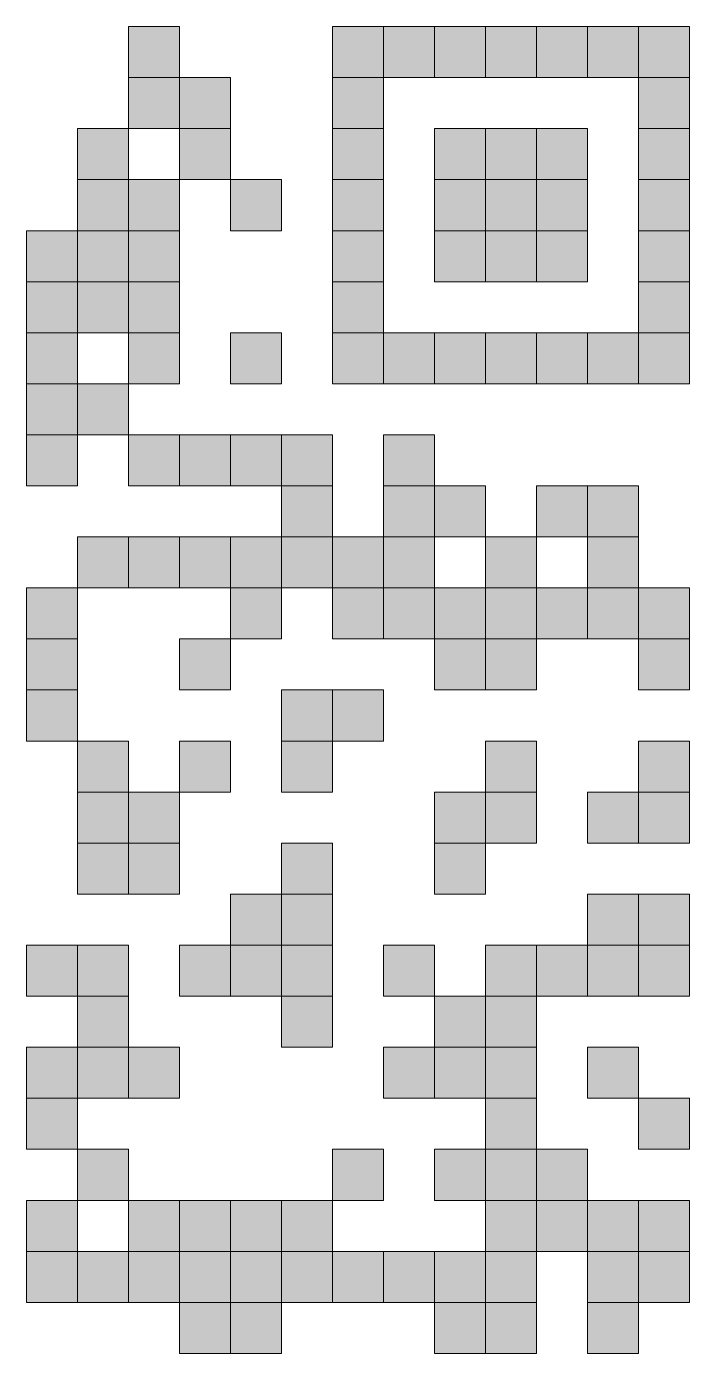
# Model space of a CAD drawing. Extents: x 23 to 244, y 50 to 133.
# Drawn here: x 76.95 to 94.33, y 86.37 to 121.13 of the extents above; entities that cross this region are included whole.
import ezdxf

# ---------------------------------------------------------------- set-up
doc = ezdxf.new("R2010")
doc.units = 0
doc.header["$MEASUREMENT"] = 0
doc.layers.add('Layer 1', color=7, linetype='Continuous')

msp = doc.modelspace()

# ---------------------------------------------------------------- hatches: boundary and pattern name
at = {"layer": 'Layer 1', "true_color": 0xffffff}
h = msp.add_hatch(color=7, dxfattribs=at)
h.dxf.hatch_style = 2
h.paths.add_polyline_path([(79.626, 119.796), (80.963, 119.796), (80.963, 121.133), (79.626, 121.133)])
h = msp.add_hatch(color=7, dxfattribs=at)
h.dxf.hatch_style = 2
h.paths.add_polyline_path([(84.974, 119.796), (86.311, 119.796), (86.311, 121.133), (84.974, 121.133)])
h = msp.add_hatch(color=7, dxfattribs=at)
h.dxf.hatch_style = 2
h.paths.add_polyline_path([(86.312, 119.796), (87.649, 119.796), (87.649, 121.133), (86.312, 121.133)])
h = msp.add_hatch(color=7, dxfattribs=at)
h.dxf.hatch_style = 2
h.paths.add_polyline_path([(87.649, 119.796), (88.986, 119.796), (88.986, 121.133), (87.649, 121.133)])
h = msp.add_hatch(color=7, dxfattribs=at)
h.dxf.hatch_style = 2
h.paths.add_polyline_path([(88.986, 119.796), (90.323, 119.796), (90.323, 121.133), (88.986, 121.133)])
h = msp.add_hatch(color=7, dxfattribs=at)
h.dxf.hatch_style = 2
h.paths.add_polyline_path([(90.323, 119.796), (91.66, 119.796), (91.66, 121.133), (90.323, 121.133)])
h = msp.add_hatch(color=7, dxfattribs=at)
h.dxf.hatch_style = 2
h.paths.add_polyline_path([(91.66, 119.796), (92.997, 119.796), (92.997, 121.133), (91.66, 121.133)])
h = msp.add_hatch(color=7, dxfattribs=at)
h.dxf.hatch_style = 2
h.paths.add_polyline_path([(92.997, 119.796), (94.334, 119.796), (94.334, 121.133), (92.997, 121.133)])
h = msp.add_hatch(color=7, dxfattribs=at)
h.dxf.hatch_style = 2
h.paths.add_polyline_path([(79.626, 118.459), (80.963, 118.459), (80.963, 119.796), (79.626, 119.796)])
h = msp.add_hatch(color=7, dxfattribs=at)
h.dxf.hatch_style = 2
h.paths.add_polyline_path([(80.963, 118.459), (82.3, 118.459), (82.3, 119.796), (80.963, 119.796)])
h = msp.add_hatch(color=7, dxfattribs=at)
h.dxf.hatch_style = 2
h.paths.add_polyline_path([(84.974, 118.459), (86.311, 118.459), (86.311, 119.796), (84.974, 119.796)])
h = msp.add_hatch(color=7, dxfattribs=at)
h.dxf.hatch_style = 2
h.paths.add_polyline_path([(92.997, 118.459), (94.334, 118.459), (94.334, 119.796), (92.997, 119.796)])
h = msp.add_hatch(color=7, dxfattribs=at)
h.dxf.hatch_style = 2
h.paths.add_polyline_path([(78.289, 117.122), (79.626, 117.122), (79.626, 118.459), (78.289, 118.459)])
h = msp.add_hatch(color=7, dxfattribs=at)
h.dxf.hatch_style = 2
h.paths.add_polyline_path([(80.963, 117.122), (82.3, 117.122), (82.3, 118.459), (80.963, 118.459)])
h = msp.add_hatch(color=7, dxfattribs=at)
h.dxf.hatch_style = 2
h.paths.add_polyline_path([(84.974, 117.122), (86.311, 117.122), (86.311, 118.459), (84.974, 118.459)])
h = msp.add_hatch(color=7, dxfattribs=at)
h.dxf.hatch_style = 2
h.paths.add_polyline_path([(87.649, 117.122), (88.986, 117.122), (88.986, 118.459), (87.649, 118.459)])
h = msp.add_hatch(color=7, dxfattribs=at)
h.dxf.hatch_style = 2
h.paths.add_polyline_path([(88.986, 117.122), (90.323, 117.122), (90.323, 118.459), (88.986, 118.459)])
h = msp.add_hatch(color=7, dxfattribs=at)
h.dxf.hatch_style = 2
h.paths.add_polyline_path([(90.323, 117.122), (91.66, 117.122), (91.66, 118.459), (90.323, 118.459)])
h = msp.add_hatch(color=7, dxfattribs=at)
h.dxf.hatch_style = 2
h.paths.add_polyline_path([(92.997, 117.122), (94.334, 117.122), (94.334, 118.459), (92.997, 118.459)])
h = msp.add_hatch(color=7, dxfattribs=at)
h.dxf.hatch_style = 2
h.paths.add_polyline_path([(78.289, 115.785), (79.626, 115.785), (79.626, 117.122), (78.289, 117.122)])
h = msp.add_hatch(color=7, dxfattribs=at)
h.dxf.hatch_style = 2
h.paths.add_polyline_path([(79.626, 115.785), (80.963, 115.785), (80.963, 117.122), (79.626, 117.122)])
h = msp.add_hatch(color=7, dxfattribs=at)
h.dxf.hatch_style = 2
h.paths.add_polyline_path([(82.3, 115.785), (83.637, 115.785), (83.637, 117.122), (82.3, 117.122)])
h = msp.add_hatch(color=7, dxfattribs=at)
h.dxf.hatch_style = 2
h.paths.add_polyline_path([(84.974, 115.785), (86.311, 115.785), (86.311, 117.122), (84.974, 117.122)])
h = msp.add_hatch(color=7, dxfattribs=at)
h.dxf.hatch_style = 2
h.paths.add_polyline_path([(87.649, 115.785), (88.986, 115.785), (88.986, 117.122), (87.649, 117.122)])
h = msp.add_hatch(color=7, dxfattribs=at)
h.dxf.hatch_style = 2
h.paths.add_polyline_path([(88.986, 115.785), (90.323, 115.785), (90.323, 117.122), (88.986, 117.122)])
h = msp.add_hatch(color=7, dxfattribs=at)
h.dxf.hatch_style = 2
h.paths.add_polyline_path([(90.323, 115.785), (91.66, 115.785), (91.66, 117.122), (90.323, 117.122)])
h = msp.add_hatch(color=7, dxfattribs=at)
h.dxf.hatch_style = 2
h.paths.add_polyline_path([(92.997, 115.785), (94.334, 115.785), (94.334, 117.122), (92.997, 117.122)])
h = msp.add_hatch(color=7, dxfattribs=at)
h.dxf.hatch_style = 2
h.paths.add_polyline_path([(76.952, 114.448), (78.289, 114.448), (78.289, 115.785), (76.952, 115.785)])
h = msp.add_hatch(color=7, dxfattribs=at)
h.dxf.hatch_style = 2
h.paths.add_polyline_path([(78.289, 114.448), (79.626, 114.448), (79.626, 115.785), (78.289, 115.785)])
h = msp.add_hatch(color=7, dxfattribs=at)
h.dxf.hatch_style = 2
h.paths.add_polyline_path([(79.626, 114.448), (80.963, 114.448), (80.963, 115.785), (79.626, 115.785)])
h = msp.add_hatch(color=7, dxfattribs=at)
h.dxf.hatch_style = 2
h.paths.add_polyline_path([(84.974, 114.448), (86.311, 114.448), (86.311, 115.785), (84.974, 115.785)])
h = msp.add_hatch(color=7, dxfattribs=at)
h.dxf.hatch_style = 2
h.paths.add_polyline_path([(87.649, 114.448), (88.986, 114.448), (88.986, 115.785), (87.649, 115.785)])
h = msp.add_hatch(color=7, dxfattribs=at)
h.dxf.hatch_style = 2
h.paths.add_polyline_path([(88.986, 114.448), (90.323, 114.448), (90.323, 115.785), (88.986, 115.785)])
h = msp.add_hatch(color=7, dxfattribs=at)
h.dxf.hatch_style = 2
h.paths.add_polyline_path([(90.323, 114.448), (91.66, 114.448), (91.66, 115.785), (90.323, 115.785)])
h = msp.add_hatch(color=7, dxfattribs=at)
h.dxf.hatch_style = 2
h.paths.add_polyline_path([(92.997, 114.448), (94.334, 114.448), (94.334, 115.785), (92.997, 115.785)])
h = msp.add_hatch(color=7, dxfattribs=at)
h.dxf.hatch_style = 2
h.paths.add_polyline_path([(76.952, 113.111), (78.289, 113.111), (78.289, 114.448), (76.952, 114.448)])
h = msp.add_hatch(color=7, dxfattribs=at)
h.dxf.hatch_style = 2
h.paths.add_polyline_path([(78.289, 113.111), (79.626, 113.111), (79.626, 114.448), (78.289, 114.448)])
h = msp.add_hatch(color=7, dxfattribs=at)
h.dxf.hatch_style = 2
h.paths.add_polyline_path([(79.626, 113.111), (80.963, 113.111), (80.963, 114.448), (79.626, 114.448)])
h = msp.add_hatch(color=7, dxfattribs=at)
h.dxf.hatch_style = 2
h.paths.add_polyline_path([(84.974, 113.111), (86.311, 113.111), (86.311, 114.448), (84.974, 114.448)])
h = msp.add_hatch(color=7, dxfattribs=at)
h.dxf.hatch_style = 2
h.paths.add_polyline_path([(92.997, 113.111), (94.334, 113.111), (94.334, 114.448), (92.997, 114.448)])
h = msp.add_hatch(color=7, dxfattribs=at)
h.dxf.hatch_style = 2
h.paths.add_polyline_path([(76.952, 111.774), (78.289, 111.774), (78.289, 113.111), (76.952, 113.111)])
h = msp.add_hatch(color=7, dxfattribs=at)
h.dxf.hatch_style = 2
h.paths.add_polyline_path([(79.626, 111.774), (80.963, 111.774), (80.963, 113.111), (79.626, 113.111)])
h = msp.add_hatch(color=7, dxfattribs=at)
h.dxf.hatch_style = 2
h.paths.add_polyline_path([(82.3, 111.774), (83.637, 111.774), (83.637, 113.111), (82.3, 113.111)])
h = msp.add_hatch(color=7, dxfattribs=at)
h.dxf.hatch_style = 2
h.paths.add_polyline_path([(84.974, 111.774), (86.311, 111.774), (86.311, 113.111), (84.974, 113.111)])
h = msp.add_hatch(color=7, dxfattribs=at)
h.dxf.hatch_style = 2
h.paths.add_polyline_path([(86.312, 111.774), (87.649, 111.774), (87.649, 113.111), (86.312, 113.111)])
h = msp.add_hatch(color=7, dxfattribs=at)
h.dxf.hatch_style = 2
h.paths.add_polyline_path([(87.649, 111.774), (88.986, 111.774), (88.986, 113.111), (87.649, 113.111)])
h = msp.add_hatch(color=7, dxfattribs=at)
h.dxf.hatch_style = 2
h.paths.add_polyline_path([(88.986, 111.774), (90.323, 111.774), (90.323, 113.111), (88.986, 113.111)])
h = msp.add_hatch(color=7, dxfattribs=at)
h.dxf.hatch_style = 2
h.paths.add_polyline_path([(90.323, 111.774), (91.66, 111.774), (91.66, 113.111), (90.323, 113.111)])
h = msp.add_hatch(color=7, dxfattribs=at)
h.dxf.hatch_style = 2
h.paths.add_polyline_path([(91.66, 111.774), (92.997, 111.774), (92.997, 113.111), (91.66, 113.111)])
h = msp.add_hatch(color=7, dxfattribs=at)
h.dxf.hatch_style = 2
h.paths.add_polyline_path([(92.997, 111.774), (94.334, 111.774), (94.334, 113.111), (92.997, 113.111)])
h = msp.add_hatch(color=7, dxfattribs=at)
h.dxf.hatch_style = 2
h.paths.add_polyline_path([(76.952, 110.437), (78.289, 110.437), (78.289, 111.774), (76.952, 111.774)])
h = msp.add_hatch(color=7, dxfattribs=at)
h.dxf.hatch_style = 2
h.paths.add_polyline_path([(78.289, 110.437), (79.626, 110.437), (79.626, 111.774), (78.289, 111.774)])
h = msp.add_hatch(color=7, dxfattribs=at)
h.dxf.hatch_style = 2
h.paths.add_polyline_path([(76.952, 109.099), (78.289, 109.099), (78.289, 110.436), (76.952, 110.436)])
h = msp.add_hatch(color=7, dxfattribs=at)
h.dxf.hatch_style = 2
h.paths.add_polyline_path([(79.626, 109.099), (80.963, 109.099), (80.963, 110.436), (79.626, 110.436)])
h = msp.add_hatch(color=7, dxfattribs=at)
h.dxf.hatch_style = 2
h.paths.add_polyline_path([(80.963, 109.099), (82.3, 109.099), (82.3, 110.436), (80.963, 110.436)])
h = msp.add_hatch(color=7, dxfattribs=at)
h.dxf.hatch_style = 2
h.paths.add_polyline_path([(82.3, 109.099), (83.637, 109.099), (83.637, 110.436), (82.3, 110.436)])
h = msp.add_hatch(color=7, dxfattribs=at)
h.dxf.hatch_style = 2
h.paths.add_polyline_path([(83.637, 109.099), (84.974, 109.099), (84.974, 110.436), (83.637, 110.436)])
h = msp.add_hatch(color=7, dxfattribs=at)
h.dxf.hatch_style = 2
h.paths.add_polyline_path([(86.312, 109.099), (87.649, 109.099), (87.649, 110.436), (86.312, 110.436)])
h = msp.add_hatch(color=7, dxfattribs=at)
h.dxf.hatch_style = 2
h.paths.add_polyline_path([(83.637, 107.762), (84.974, 107.762), (84.974, 109.099), (83.637, 109.099)])
h = msp.add_hatch(color=7, dxfattribs=at)
h.dxf.hatch_style = 2
h.paths.add_polyline_path([(86.312, 107.762), (87.649, 107.762), (87.649, 109.099), (86.312, 109.099)])
h = msp.add_hatch(color=7, dxfattribs=at)
h.dxf.hatch_style = 2
h.paths.add_polyline_path([(87.649, 107.762), (88.986, 107.762), (88.986, 109.099), (87.649, 109.099)])
h = msp.add_hatch(color=7, dxfattribs=at)
h.dxf.hatch_style = 2
h.paths.add_polyline_path([(90.323, 107.762), (91.66, 107.762), (91.66, 109.099), (90.323, 109.099)])
h = msp.add_hatch(color=7, dxfattribs=at)
h.dxf.hatch_style = 2
h.paths.add_polyline_path([(91.66, 107.762), (92.997, 107.762), (92.997, 109.099), (91.66, 109.099)])
h = msp.add_hatch(color=7, dxfattribs=at)
h.dxf.hatch_style = 2
h.paths.add_polyline_path([(78.289, 106.425), (79.626, 106.425), (79.626, 107.762), (78.289, 107.762)])
h = msp.add_hatch(color=7, dxfattribs=at)
h.dxf.hatch_style = 2
h.paths.add_polyline_path([(79.626, 106.425), (80.963, 106.425), (80.963, 107.762), (79.626, 107.762)])
h = msp.add_hatch(color=7, dxfattribs=at)
h.dxf.hatch_style = 2
h.paths.add_polyline_path([(80.963, 106.425), (82.3, 106.425), (82.3, 107.762), (80.963, 107.762)])
h = msp.add_hatch(color=7, dxfattribs=at)
h.dxf.hatch_style = 2
h.paths.add_polyline_path([(82.3, 106.425), (83.637, 106.425), (83.637, 107.762), (82.3, 107.762)])
h = msp.add_hatch(color=7, dxfattribs=at)
h.dxf.hatch_style = 2
h.paths.add_polyline_path([(83.637, 106.425), (84.974, 106.425), (84.974, 107.762), (83.637, 107.762)])
h = msp.add_hatch(color=7, dxfattribs=at)
h.dxf.hatch_style = 2
h.paths.add_polyline_path([(84.974, 106.425), (86.311, 106.425), (86.311, 107.762), (84.974, 107.762)])
h = msp.add_hatch(color=7, dxfattribs=at)
h.dxf.hatch_style = 2
h.paths.add_polyline_path([(86.312, 106.425), (87.649, 106.425), (87.649, 107.762), (86.312, 107.762)])
h = msp.add_hatch(color=7, dxfattribs=at)
h.dxf.hatch_style = 2
h.paths.add_polyline_path([(88.986, 106.425), (90.323, 106.425), (90.323, 107.762), (88.986, 107.762)])
h = msp.add_hatch(color=7, dxfattribs=at)
h.dxf.hatch_style = 2
h.paths.add_polyline_path([(91.66, 106.425), (92.997, 106.425), (92.997, 107.762), (91.66, 107.762)])
h = msp.add_hatch(color=7, dxfattribs=at)
h.dxf.hatch_style = 2
h.paths.add_polyline_path([(76.952, 105.088), (78.289, 105.088), (78.289, 106.425), (76.952, 106.425)])
h = msp.add_hatch(color=7, dxfattribs=at)
h.dxf.hatch_style = 2
h.paths.add_polyline_path([(82.3, 105.088), (83.637, 105.088), (83.637, 106.425), (82.3, 106.425)])
h = msp.add_hatch(color=7, dxfattribs=at)
h.dxf.hatch_style = 2
h.paths.add_polyline_path([(84.974, 105.088), (86.311, 105.088), (86.311, 106.425), (84.974, 106.425)])
h = msp.add_hatch(color=7, dxfattribs=at)
h.dxf.hatch_style = 2
h.paths.add_polyline_path([(86.312, 105.088), (87.649, 105.088), (87.649, 106.425), (86.312, 106.425)])
h = msp.add_hatch(color=7, dxfattribs=at)
h.dxf.hatch_style = 2
h.paths.add_polyline_path([(87.649, 105.088), (88.986, 105.088), (88.986, 106.425), (87.649, 106.425)])
h = msp.add_hatch(color=7, dxfattribs=at)
h.dxf.hatch_style = 2
h.paths.add_polyline_path([(88.986, 105.088), (90.323, 105.088), (90.323, 106.425), (88.986, 106.425)])
h = msp.add_hatch(color=7, dxfattribs=at)
h.dxf.hatch_style = 2
h.paths.add_polyline_path([(90.323, 105.088), (91.66, 105.088), (91.66, 106.425), (90.323, 106.425)])
h = msp.add_hatch(color=7, dxfattribs=at)
h.dxf.hatch_style = 2
h.paths.add_polyline_path([(91.66, 105.088), (92.997, 105.088), (92.997, 106.425), (91.66, 106.425)])
h = msp.add_hatch(color=7, dxfattribs=at)
h.dxf.hatch_style = 2
h.paths.add_polyline_path([(92.997, 105.088), (94.334, 105.088), (94.334, 106.425), (92.997, 106.425)])
h = msp.add_hatch(color=7, dxfattribs=at)
h.dxf.hatch_style = 2
h.paths.add_polyline_path([(76.952, 103.751), (78.289, 103.751), (78.289, 105.088), (76.952, 105.088)])
h = msp.add_hatch(color=7, dxfattribs=at)
h.dxf.hatch_style = 2
h.paths.add_polyline_path([(80.963, 103.751), (82.3, 103.751), (82.3, 105.088), (80.963, 105.088)])
h = msp.add_hatch(color=7, dxfattribs=at)
h.dxf.hatch_style = 2
h.paths.add_polyline_path([(87.649, 103.751), (88.986, 103.751), (88.986, 105.088), (87.649, 105.088)])
h = msp.add_hatch(color=7, dxfattribs=at)
h.dxf.hatch_style = 2
h.paths.add_polyline_path([(88.986, 103.751), (90.323, 103.751), (90.323, 105.088), (88.986, 105.088)])
h = msp.add_hatch(color=7, dxfattribs=at)
h.dxf.hatch_style = 2
h.paths.add_polyline_path([(92.997, 103.751), (94.334, 103.751), (94.334, 105.088), (92.997, 105.088)])
h = msp.add_hatch(color=7, dxfattribs=at)
h.dxf.hatch_style = 2
h.paths.add_polyline_path([(76.952, 102.414), (78.289, 102.414), (78.289, 103.751), (76.952, 103.751)])
h = msp.add_hatch(color=7, dxfattribs=at)
h.dxf.hatch_style = 2
h.paths.add_polyline_path([(83.637, 102.414), (84.974, 102.414), (84.974, 103.751), (83.637, 103.751)])
h = msp.add_hatch(color=7, dxfattribs=at)
h.dxf.hatch_style = 2
h.paths.add_polyline_path([(84.974, 102.414), (86.311, 102.414), (86.311, 103.751), (84.974, 103.751)])
h = msp.add_hatch(color=7, dxfattribs=at)
h.dxf.hatch_style = 2
h.paths.add_polyline_path([(78.289, 101.077), (79.626, 101.077), (79.626, 102.414), (78.289, 102.414)])
h = msp.add_hatch(color=7, dxfattribs=at)
h.dxf.hatch_style = 2
h.paths.add_polyline_path([(80.963, 101.077), (82.3, 101.077), (82.3, 102.414), (80.963, 102.414)])
h = msp.add_hatch(color=7, dxfattribs=at)
h.dxf.hatch_style = 2
h.paths.add_polyline_path([(83.637, 101.077), (84.974, 101.077), (84.974, 102.414), (83.637, 102.414)])
h = msp.add_hatch(color=7, dxfattribs=at)
h.dxf.hatch_style = 2
h.paths.add_polyline_path([(88.986, 101.077), (90.323, 101.077), (90.323, 102.414), (88.986, 102.414)])
h = msp.add_hatch(color=7, dxfattribs=at)
h.dxf.hatch_style = 2
h.paths.add_polyline_path([(92.997, 101.077), (94.334, 101.077), (94.334, 102.414), (92.997, 102.414)])
h = msp.add_hatch(color=7, dxfattribs=at)
h.dxf.hatch_style = 2
h.paths.add_polyline_path([(78.289, 99.74), (79.626, 99.74), (79.626, 101.077), (78.289, 101.077)])
h = msp.add_hatch(color=7, dxfattribs=at)
h.dxf.hatch_style = 2
h.paths.add_polyline_path([(79.626, 99.74), (80.963, 99.74), (80.963, 101.077), (79.626, 101.077)])
h = msp.add_hatch(color=7, dxfattribs=at)
h.dxf.hatch_style = 2
h.paths.add_polyline_path([(87.649, 99.74), (88.986, 99.74), (88.986, 101.077), (87.649, 101.077)])
h = msp.add_hatch(color=7, dxfattribs=at)
h.dxf.hatch_style = 2
h.paths.add_polyline_path([(88.986, 99.74), (90.323, 99.74), (90.323, 101.077), (88.986, 101.077)])
h = msp.add_hatch(color=7, dxfattribs=at)
h.dxf.hatch_style = 2
h.paths.add_polyline_path([(91.66, 99.74), (92.997, 99.74), (92.997, 101.077), (91.66, 101.077)])
h = msp.add_hatch(color=7, dxfattribs=at)
h.dxf.hatch_style = 2
h.paths.add_polyline_path([(92.997, 99.74), (94.334, 99.74), (94.334, 101.077), (92.997, 101.077)])
h = msp.add_hatch(color=7, dxfattribs=at)
h.dxf.hatch_style = 2
h.paths.add_polyline_path([(78.289, 98.403), (79.626, 98.403), (79.626, 99.74), (78.289, 99.74)])
h = msp.add_hatch(color=7, dxfattribs=at)
h.dxf.hatch_style = 2
h.paths.add_polyline_path([(79.626, 98.403), (80.963, 98.403), (80.963, 99.74), (79.626, 99.74)])
h = msp.add_hatch(color=7, dxfattribs=at)
h.dxf.hatch_style = 2
h.paths.add_polyline_path([(83.637, 98.403), (84.974, 98.403), (84.974, 99.74), (83.637, 99.74)])
h = msp.add_hatch(color=7, dxfattribs=at)
h.dxf.hatch_style = 2
h.paths.add_polyline_path([(87.649, 98.403), (88.986, 98.403), (88.986, 99.74), (87.649, 99.74)])
h = msp.add_hatch(color=7, dxfattribs=at)
h.dxf.hatch_style = 2
h.paths.add_polyline_path([(82.3, 97.066), (83.637, 97.066), (83.637, 98.403), (82.3, 98.403)])
h = msp.add_hatch(color=7, dxfattribs=at)
h.dxf.hatch_style = 2
h.paths.add_polyline_path([(83.637, 97.066), (84.974, 97.066), (84.974, 98.403), (83.637, 98.403)])
h = msp.add_hatch(color=7, dxfattribs=at)
h.dxf.hatch_style = 2
h.paths.add_polyline_path([(91.66, 97.066), (92.997, 97.066), (92.997, 98.403), (91.66, 98.403)])
h = msp.add_hatch(color=7, dxfattribs=at)
h.dxf.hatch_style = 2
h.paths.add_polyline_path([(92.997, 97.066), (94.334, 97.066), (94.334, 98.403), (92.997, 98.403)])
h = msp.add_hatch(color=7, dxfattribs=at)
h.dxf.hatch_style = 2
h.paths.add_polyline_path([(76.952, 95.729), (78.289, 95.729), (78.289, 97.066), (76.952, 97.066)])
h = msp.add_hatch(color=7, dxfattribs=at)
h.dxf.hatch_style = 2
h.paths.add_polyline_path([(78.289, 95.729), (79.626, 95.729), (79.626, 97.066), (78.289, 97.066)])
h = msp.add_hatch(color=7, dxfattribs=at)
h.dxf.hatch_style = 2
h.paths.add_polyline_path([(80.963, 95.729), (82.3, 95.729), (82.3, 97.066), (80.963, 97.066)])
h = msp.add_hatch(color=7, dxfattribs=at)
h.dxf.hatch_style = 2
h.paths.add_polyline_path([(82.3, 95.729), (83.637, 95.729), (83.637, 97.066), (82.3, 97.066)])
h = msp.add_hatch(color=7, dxfattribs=at)
h.dxf.hatch_style = 2
h.paths.add_polyline_path([(83.637, 95.729), (84.974, 95.729), (84.974, 97.066), (83.637, 97.066)])
h = msp.add_hatch(color=7, dxfattribs=at)
h.dxf.hatch_style = 2
h.paths.add_polyline_path([(86.312, 95.729), (87.649, 95.729), (87.649, 97.066), (86.312, 97.066)])
h = msp.add_hatch(color=7, dxfattribs=at)
h.dxf.hatch_style = 2
h.paths.add_polyline_path([(88.986, 95.729), (90.323, 95.729), (90.323, 97.066), (88.986, 97.066)])
h = msp.add_hatch(color=7, dxfattribs=at)
h.dxf.hatch_style = 2
h.paths.add_polyline_path([(90.323, 95.729), (91.66, 95.729), (91.66, 97.066), (90.323, 97.066)])
h = msp.add_hatch(color=7, dxfattribs=at)
h.dxf.hatch_style = 2
h.paths.add_polyline_path([(91.66, 95.729), (92.997, 95.729), (92.997, 97.066), (91.66, 97.066)])
h = msp.add_hatch(color=7, dxfattribs=at)
h.dxf.hatch_style = 2
h.paths.add_polyline_path([(92.997, 95.729), (94.334, 95.729), (94.334, 97.066), (92.997, 97.066)])
h = msp.add_hatch(color=7, dxfattribs=at)
h.dxf.hatch_style = 2
h.paths.add_polyline_path([(78.289, 94.392), (79.626, 94.392), (79.626, 95.729), (78.289, 95.729)])
h = msp.add_hatch(color=7, dxfattribs=at)
h.dxf.hatch_style = 2
h.paths.add_polyline_path([(83.637, 94.392), (84.974, 94.392), (84.974, 95.729), (83.637, 95.729)])
h = msp.add_hatch(color=7, dxfattribs=at)
h.dxf.hatch_style = 2
h.paths.add_polyline_path([(87.649, 94.392), (88.986, 94.392), (88.986, 95.729), (87.649, 95.729)])
h = msp.add_hatch(color=7, dxfattribs=at)
h.dxf.hatch_style = 2
h.paths.add_polyline_path([(88.986, 94.392), (90.323, 94.392), (90.323, 95.729), (88.986, 95.729)])
h = msp.add_hatch(color=7, dxfattribs=at)
h.dxf.hatch_style = 2
h.paths.add_polyline_path([(76.952, 93.054), (78.289, 93.054), (78.289, 94.391), (76.952, 94.391)])
h = msp.add_hatch(color=7, dxfattribs=at)
h.dxf.hatch_style = 2
h.paths.add_polyline_path([(78.289, 93.054), (79.626, 93.054), (79.626, 94.391), (78.289, 94.391)])
h = msp.add_hatch(color=7, dxfattribs=at)
h.dxf.hatch_style = 2
h.paths.add_polyline_path([(79.626, 93.054), (80.963, 93.054), (80.963, 94.391), (79.626, 94.391)])
h = msp.add_hatch(color=7, dxfattribs=at)
h.dxf.hatch_style = 2
h.paths.add_polyline_path([(86.312, 93.054), (87.649, 93.054), (87.649, 94.391), (86.312, 94.391)])
h = msp.add_hatch(color=7, dxfattribs=at)
h.dxf.hatch_style = 2
h.paths.add_polyline_path([(87.649, 93.054), (88.986, 93.054), (88.986, 94.391), (87.649, 94.391)])
h = msp.add_hatch(color=7, dxfattribs=at)
h.dxf.hatch_style = 2
h.paths.add_polyline_path([(88.986, 93.054), (90.323, 93.054), (90.323, 94.391), (88.986, 94.391)])
h = msp.add_hatch(color=7, dxfattribs=at)
h.dxf.hatch_style = 2
h.paths.add_polyline_path([(91.66, 93.054), (92.997, 93.054), (92.997, 94.391), (91.66, 94.391)])
h = msp.add_hatch(color=7, dxfattribs=at)
h.dxf.hatch_style = 2
h.paths.add_polyline_path([(76.952, 91.717), (78.289, 91.717), (78.289, 93.054), (76.952, 93.054)])
h = msp.add_hatch(color=7, dxfattribs=at)
h.dxf.hatch_style = 2
h.paths.add_polyline_path([(88.986, 91.717), (90.323, 91.717), (90.323, 93.054), (88.986, 93.054)])
h = msp.add_hatch(color=7, dxfattribs=at)
h.dxf.hatch_style = 2
h.paths.add_polyline_path([(92.997, 91.717), (94.334, 91.717), (94.334, 93.054), (92.997, 93.054)])
h = msp.add_hatch(color=7, dxfattribs=at)
h.dxf.hatch_style = 2
h.paths.add_polyline_path([(78.289, 90.38), (79.626, 90.38), (79.626, 91.717), (78.289, 91.717)])
h = msp.add_hatch(color=7, dxfattribs=at)
h.dxf.hatch_style = 2
h.paths.add_polyline_path([(84.974, 90.38), (86.311, 90.38), (86.311, 91.717), (84.974, 91.717)])
h = msp.add_hatch(color=7, dxfattribs=at)
h.dxf.hatch_style = 2
h.paths.add_polyline_path([(87.649, 90.38), (88.986, 90.38), (88.986, 91.717), (87.649, 91.717)])
h = msp.add_hatch(color=7, dxfattribs=at)
h.dxf.hatch_style = 2
h.paths.add_polyline_path([(88.986, 90.38), (90.323, 90.38), (90.323, 91.717), (88.986, 91.717)])
h = msp.add_hatch(color=7, dxfattribs=at)
h.dxf.hatch_style = 2
h.paths.add_polyline_path([(90.323, 90.38), (91.66, 90.38), (91.66, 91.717), (90.323, 91.717)])
h = msp.add_hatch(color=7, dxfattribs=at)
h.dxf.hatch_style = 2
h.paths.add_polyline_path([(76.952, 89.043), (78.289, 89.043), (78.289, 90.38), (76.952, 90.38)])
h = msp.add_hatch(color=7, dxfattribs=at)
h.dxf.hatch_style = 2
h.paths.add_polyline_path([(79.626, 89.043), (80.963, 89.043), (80.963, 90.38), (79.626, 90.38)])
h = msp.add_hatch(color=7, dxfattribs=at)
h.dxf.hatch_style = 2
h.paths.add_polyline_path([(80.963, 89.043), (82.3, 89.043), (82.3, 90.38), (80.963, 90.38)])
h = msp.add_hatch(color=7, dxfattribs=at)
h.dxf.hatch_style = 2
h.paths.add_polyline_path([(82.3, 89.043), (83.637, 89.043), (83.637, 90.38), (82.3, 90.38)])
h = msp.add_hatch(color=7, dxfattribs=at)
h.dxf.hatch_style = 2
h.paths.add_polyline_path([(83.637, 89.043), (84.974, 89.043), (84.974, 90.38), (83.637, 90.38)])
h = msp.add_hatch(color=7, dxfattribs=at)
h.dxf.hatch_style = 2
h.paths.add_polyline_path([(88.986, 89.043), (90.323, 89.043), (90.323, 90.38), (88.986, 90.38)])
h = msp.add_hatch(color=7, dxfattribs=at)
h.dxf.hatch_style = 2
h.paths.add_polyline_path([(90.323, 89.043), (91.66, 89.043), (91.66, 90.38), (90.323, 90.38)])
h = msp.add_hatch(color=7, dxfattribs=at)
h.dxf.hatch_style = 2
h.paths.add_polyline_path([(91.66, 89.043), (92.997, 89.043), (92.997, 90.38), (91.66, 90.38)])
h = msp.add_hatch(color=7, dxfattribs=at)
h.dxf.hatch_style = 2
h.paths.add_polyline_path([(92.997, 89.043), (94.334, 89.043), (94.334, 90.38), (92.997, 90.38)])
h = msp.add_hatch(color=7, dxfattribs=at)
h.dxf.hatch_style = 2
h.paths.add_polyline_path([(76.952, 87.706), (78.289, 87.706), (78.289, 89.043), (76.952, 89.043)])
h = msp.add_hatch(color=7, dxfattribs=at)
h.dxf.hatch_style = 2
h.paths.add_polyline_path([(78.289, 87.706), (79.626, 87.706), (79.626, 89.043), (78.289, 89.043)])
h = msp.add_hatch(color=7, dxfattribs=at)
h.dxf.hatch_style = 2
h.paths.add_polyline_path([(79.626, 87.706), (80.963, 87.706), (80.963, 89.043), (79.626, 89.043)])
h = msp.add_hatch(color=7, dxfattribs=at)
h.dxf.hatch_style = 2
h.paths.add_polyline_path([(80.963, 87.706), (82.3, 87.706), (82.3, 89.043), (80.963, 89.043)])
h = msp.add_hatch(color=7, dxfattribs=at)
h.dxf.hatch_style = 2
h.paths.add_polyline_path([(82.3, 87.706), (83.637, 87.706), (83.637, 89.043), (82.3, 89.043)])
h = msp.add_hatch(color=7, dxfattribs=at)
h.dxf.hatch_style = 2
h.paths.add_polyline_path([(83.637, 87.706), (84.974, 87.706), (84.974, 89.043), (83.637, 89.043)])
h = msp.add_hatch(color=7, dxfattribs=at)
h.dxf.hatch_style = 2
h.paths.add_polyline_path([(84.974, 87.706), (86.311, 87.706), (86.311, 89.043), (84.974, 89.043)])
h = msp.add_hatch(color=7, dxfattribs=at)
h.dxf.hatch_style = 2
h.paths.add_polyline_path([(86.312, 87.706), (87.649, 87.706), (87.649, 89.043), (86.312, 89.043)])
h = msp.add_hatch(color=7, dxfattribs=at)
h.dxf.hatch_style = 2
h.paths.add_polyline_path([(87.649, 87.706), (88.986, 87.706), (88.986, 89.043), (87.649, 89.043)])
h = msp.add_hatch(color=7, dxfattribs=at)
h.dxf.hatch_style = 2
h.paths.add_polyline_path([(88.986, 87.706), (90.323, 87.706), (90.323, 89.043), (88.986, 89.043)])
h = msp.add_hatch(color=7, dxfattribs=at)
h.dxf.hatch_style = 2
h.paths.add_polyline_path([(91.66, 87.706), (92.997, 87.706), (92.997, 89.043), (91.66, 89.043)])
h = msp.add_hatch(color=7, dxfattribs=at)
h.dxf.hatch_style = 2
h.paths.add_polyline_path([(92.997, 87.706), (94.334, 87.706), (94.334, 89.043), (92.997, 89.043)])
h = msp.add_hatch(color=7, dxfattribs=at)
h.dxf.hatch_style = 2
h.paths.add_polyline_path([(80.963, 86.369), (82.3, 86.369), (82.3, 87.706), (80.963, 87.706)])
h = msp.add_hatch(color=7, dxfattribs=at)
h.dxf.hatch_style = 2
h.paths.add_polyline_path([(82.3, 86.369), (83.637, 86.369), (83.637, 87.706), (82.3, 87.706)])
h = msp.add_hatch(color=7, dxfattribs=at)
h.dxf.hatch_style = 2
h.paths.add_polyline_path([(87.649, 86.369), (88.986, 86.369), (88.986, 87.706), (87.649, 87.706)])
h = msp.add_hatch(color=7, dxfattribs=at)
h.dxf.hatch_style = 2
h.paths.add_polyline_path([(88.986, 86.369), (90.323, 86.369), (90.323, 87.706), (88.986, 87.706)])
h = msp.add_hatch(color=7, dxfattribs=at)
h.dxf.hatch_style = 2
h.paths.add_polyline_path([(91.66, 86.369), (92.997, 86.369), (92.997, 87.706), (91.66, 87.706)])

# ---------------------------------------------------------------- linework, layer by layer
at = {"layer": 'Layer 1', "lineweight": 0}
for points in [[(79.626, 119.796), (80.963, 119.796), (80.963, 121.133), (79.626, 121.133), (79.626, 119.796)], [(84.974, 119.796), (86.311, 119.796), (86.311, 121.133), (84.974, 121.133), (84.974, 119.796)], [(86.312, 119.796), (87.649, 119.796), (87.649, 121.133), (86.312, 121.133), (86.312, 119.796)], [(87.649, 119.796), (88.986, 119.796), (88.986, 121.133), (87.649, 121.133), (87.649, 119.796)], [(88.986, 119.796), (90.323, 119.796), (90.323, 121.133), (88.986, 121.133), (88.986, 119.796)], [(90.323, 119.796), (91.66, 119.796), (91.66, 121.133), (90.323, 121.133), (90.323, 119.796)], [(91.66, 119.796), (92.997, 119.796), (92.997, 121.133), (91.66, 121.133), (91.66, 119.796)], [(92.997, 119.796), (94.334, 119.796), (94.334, 121.133), (92.997, 121.133), (92.997, 119.796)], [(79.626, 118.459), (80.963, 118.459), (80.963, 119.796), (79.626, 119.796), (79.626, 118.459)], [(80.963, 118.459), (82.3, 118.459), (82.3, 119.796), (80.963, 119.796), (80.963, 118.459)], [(84.974, 118.459), (86.311, 118.459), (86.311, 119.796), (84.974, 119.796), (84.974, 118.459)], [(92.997, 118.459), (94.334, 118.459), (94.334, 119.796), (92.997, 119.796), (92.997, 118.459)], [(78.289, 117.122), (79.626, 117.122), (79.626, 118.459), (78.289, 118.459), (78.289, 117.122)], [(80.963, 117.122), (82.3, 117.122), (82.3, 118.459), (80.963, 118.459), (80.963, 117.122)], [(84.974, 117.122), (86.311, 117.122), (86.311, 118.459), (84.974, 118.459), (84.974, 117.122)], [(87.649, 117.122), (88.986, 117.122), (88.986, 118.459), (87.649, 118.459), (87.649, 117.122)], [(88.986, 117.122), (90.323, 117.122), (90.323, 118.459), (88.986, 118.459), (88.986, 117.122)], [(90.323, 117.122), (91.66, 117.122), (91.66, 118.459), (90.323, 118.459), (90.323, 117.122)], [(92.997, 117.122), (94.334, 117.122), (94.334, 118.459), (92.997, 118.459), (92.997, 117.122)], [(78.289, 115.785), (79.626, 115.785), (79.626, 117.122), (78.289, 117.122), (78.289, 115.785)], [(79.626, 115.785), (80.963, 115.785), (80.963, 117.122), (79.626, 117.122), (79.626, 115.785)], [(82.3, 115.785), (83.637, 115.785), (83.637, 117.122), (82.3, 117.122), (82.3, 115.785)], [(84.974, 115.785), (86.311, 115.785), (86.311, 117.122), (84.974, 117.122), (84.974, 115.785)], [(87.649, 115.785), (88.986, 115.785), (88.986, 117.122), (87.649, 117.122), (87.649, 115.785)], [(88.986, 115.785), (90.323, 115.785), (90.323, 117.122), (88.986, 117.122), (88.986, 115.785)], [(90.323, 115.785), (91.66, 115.785), (91.66, 117.122), (90.323, 117.122), (90.323, 115.785)], [(92.997, 115.785), (94.334, 115.785), (94.334, 117.122), (92.997, 117.122), (92.997, 115.785)], [(76.952, 114.448), (78.289, 114.448), (78.289, 115.785), (76.952, 115.785), (76.952, 114.448)], [(78.289, 114.448), (79.626, 114.448), (79.626, 115.785), (78.289, 115.785), (78.289, 114.448)], [(79.626, 114.448), (80.963, 114.448), (80.963, 115.785), (79.626, 115.785), (79.626, 114.448)], [(84.974, 114.448), (86.311, 114.448), (86.311, 115.785), (84.974, 115.785), (84.974, 114.448)], [(87.649, 114.448), (88.986, 114.448), (88.986, 115.785), (87.649, 115.785), (87.649, 114.448)], [(88.986, 114.448), (90.323, 114.448), (90.323, 115.785), (88.986, 115.785), (88.986, 114.448)], [(90.323, 114.448), (91.66, 114.448), (91.66, 115.785), (90.323, 115.785), (90.323, 114.448)], [(92.997, 114.448), (94.334, 114.448), (94.334, 115.785), (92.997, 115.785), (92.997, 114.448)], [(76.952, 113.111), (78.289, 113.111), (78.289, 114.448), (76.952, 114.448), (76.952, 113.111)], [(78.289, 113.111), (79.626, 113.111), (79.626, 114.448), (78.289, 114.448), (78.289, 113.111)], [(79.626, 113.111), (80.963, 113.111), (80.963, 114.448), (79.626, 114.448), (79.626, 113.111)], [(84.974, 113.111), (86.311, 113.111), (86.311, 114.448), (84.974, 114.448), (84.974, 113.111)], [(92.997, 113.111), (94.334, 113.111), (94.334, 114.448), (92.997, 114.448), (92.997, 113.111)], [(76.952, 111.774), (78.289, 111.774), (78.289, 113.111), (76.952, 113.111), (76.952, 111.774)], [(79.626, 111.774), (80.963, 111.774), (80.963, 113.111), (79.626, 113.111), (79.626, 111.774)], [(82.3, 111.774), (83.637, 111.774), (83.637, 113.111), (82.3, 113.111), (82.3, 111.774)], [(84.974, 111.774), (86.311, 111.774), (86.311, 113.111), (84.974, 113.111), (84.974, 111.774)], [(86.312, 111.774), (87.649, 111.774), (87.649, 113.111), (86.312, 113.111), (86.312, 111.774)], [(87.649, 111.774), (88.986, 111.774), (88.986, 113.111), (87.649, 113.111), (87.649, 111.774)], [(88.986, 111.774), (90.323, 111.774), (90.323, 113.111), (88.986, 113.111), (88.986, 111.774)], [(90.323, 111.774), (91.66, 111.774), (91.66, 113.111), (90.323, 113.111), (90.323, 111.774)], [(91.66, 111.774), (92.997, 111.774), (92.997, 113.111), (91.66, 113.111), (91.66, 111.774)], [(92.997, 111.774), (94.334, 111.774), (94.334, 113.111), (92.997, 113.111), (92.997, 111.774)], [(76.952, 110.437), (78.289, 110.437), (78.289, 111.774), (76.952, 111.774), (76.952, 110.437)], [(78.289, 110.437), (79.626, 110.437), (79.626, 111.774), (78.289, 111.774), (78.289, 110.437)], [(76.952, 109.099), (78.289, 109.099), (78.289, 110.436), (76.952, 110.436), (76.952, 109.099)], [(79.626, 109.099), (80.963, 109.099), (80.963, 110.436), (79.626, 110.436), (79.626, 109.099)], [(80.963, 109.099), (82.3, 109.099), (82.3, 110.436), (80.963, 110.436), (80.963, 109.099)], [(82.3, 109.099), (83.637, 109.099), (83.637, 110.436), (82.3, 110.436), (82.3, 109.099)], [(83.637, 109.099), (84.974, 109.099), (84.974, 110.436), (83.637, 110.436), (83.637, 109.099)], [(86.312, 109.099), (87.649, 109.099), (87.649, 110.436), (86.312, 110.436), (86.312, 109.099)], [(83.637, 107.762), (84.974, 107.762), (84.974, 109.099), (83.637, 109.099), (83.637, 107.762)], [(86.312, 107.762), (87.649, 107.762), (87.649, 109.099), (86.312, 109.099), (86.312, 107.762)], [(87.649, 107.762), (88.986, 107.762), (88.986, 109.099), (87.649, 109.099), (87.649, 107.762)], [(90.323, 107.762), (91.66, 107.762), (91.66, 109.099), (90.323, 109.099), (90.323, 107.762)], [(91.66, 107.762), (92.997, 107.762), (92.997, 109.099), (91.66, 109.099), (91.66, 107.762)], [(78.289, 106.425), (79.626, 106.425), (79.626, 107.762), (78.289, 107.762), (78.289, 106.425)], [(79.626, 106.425), (80.963, 106.425), (80.963, 107.762), (79.626, 107.762), (79.626, 106.425)], [(80.963, 106.425), (82.3, 106.425), (82.3, 107.762), (80.963, 107.762), (80.963, 106.425)], [(82.3, 106.425), (83.637, 106.425), (83.637, 107.762), (82.3, 107.762), (82.3, 106.425)], [(83.637, 106.425), (84.974, 106.425), (84.974, 107.762), (83.637, 107.762), (83.637, 106.425)], [(84.974, 106.425), (86.311, 106.425), (86.311, 107.762), (84.974, 107.762), (84.974, 106.425)], [(86.312, 106.425), (87.649, 106.425), (87.649, 107.762), (86.312, 107.762), (86.312, 106.425)], [(88.986, 106.425), (90.323, 106.425), (90.323, 107.762), (88.986, 107.762), (88.986, 106.425)], [(91.66, 106.425), (92.997, 106.425), (92.997, 107.762), (91.66, 107.762), (91.66, 106.425)], [(76.952, 105.088), (78.289, 105.088), (78.289, 106.425), (76.952, 106.425), (76.952, 105.088)], [(82.3, 105.088), (83.637, 105.088), (83.637, 106.425), (82.3, 106.425), (82.3, 105.088)], [(84.974, 105.088), (86.311, 105.088), (86.311, 106.425), (84.974, 106.425), (84.974, 105.088)], [(86.312, 105.088), (87.649, 105.088), (87.649, 106.425), (86.312, 106.425), (86.312, 105.088)], [(87.649, 105.088), (88.986, 105.088), (88.986, 106.425), (87.649, 106.425), (87.649, 105.088)], [(88.986, 105.088), (90.323, 105.088), (90.323, 106.425), (88.986, 106.425), (88.986, 105.088)], [(90.323, 105.088), (91.66, 105.088), (91.66, 106.425), (90.323, 106.425), (90.323, 105.088)], [(91.66, 105.088), (92.997, 105.088), (92.997, 106.425), (91.66, 106.425), (91.66, 105.088)], [(92.997, 105.088), (94.334, 105.088), (94.334, 106.425), (92.997, 106.425), (92.997, 105.088)], [(76.952, 103.751), (78.289, 103.751), (78.289, 105.088), (76.952, 105.088), (76.952, 103.751)], [(80.963, 103.751), (82.3, 103.751), (82.3, 105.088), (80.963, 105.088), (80.963, 103.751)], [(87.649, 103.751), (88.986, 103.751), (88.986, 105.088), (87.649, 105.088), (87.649, 103.751)], [(88.986, 103.751), (90.323, 103.751), (90.323, 105.088), (88.986, 105.088), (88.986, 103.751)], [(92.997, 103.751), (94.334, 103.751), (94.334, 105.088), (92.997, 105.088), (92.997, 103.751)], [(76.952, 102.414), (78.289, 102.414), (78.289, 103.751), (76.952, 103.751), (76.952, 102.414)], [(83.637, 102.414), (84.974, 102.414), (84.974, 103.751), (83.637, 103.751), (83.637, 102.414)], [(84.974, 102.414), (86.311, 102.414), (86.311, 103.751), (84.974, 103.751), (84.974, 102.414)], [(78.289, 101.077), (79.626, 101.077), (79.626, 102.414), (78.289, 102.414), (78.289, 101.077)], [(80.963, 101.077), (82.3, 101.077), (82.3, 102.414), (80.963, 102.414), (80.963, 101.077)], [(83.637, 101.077), (84.974, 101.077), (84.974, 102.414), (83.637, 102.414), (83.637, 101.077)], [(88.986, 101.077), (90.323, 101.077), (90.323, 102.414), (88.986, 102.414), (88.986, 101.077)], [(92.997, 101.077), (94.334, 101.077), (94.334, 102.414), (92.997, 102.414), (92.997, 101.077)], [(78.289, 99.74), (79.626, 99.74), (79.626, 101.077), (78.289, 101.077), (78.289, 99.74)], [(79.626, 99.74), (80.963, 99.74), (80.963, 101.077), (79.626, 101.077), (79.626, 99.74)], [(87.649, 99.74), (88.986, 99.74), (88.986, 101.077), (87.649, 101.077), (87.649, 99.74)], [(88.986, 99.74), (90.323, 99.74), (90.323, 101.077), (88.986, 101.077), (88.986, 99.74)], [(91.66, 99.74), (92.997, 99.74), (92.997, 101.077), (91.66, 101.077), (91.66, 99.74)], [(92.997, 99.74), (94.334, 99.74), (94.334, 101.077), (92.997, 101.077), (92.997, 99.74)], [(78.289, 98.403), (79.626, 98.403), (79.626, 99.74), (78.289, 99.74), (78.289, 98.403)], [(79.626, 98.403), (80.963, 98.403), (80.963, 99.74), (79.626, 99.74), (79.626, 98.403)], [(83.637, 98.403), (84.974, 98.403), (84.974, 99.74), (83.637, 99.74), (83.637, 98.403)], [(87.649, 98.403), (88.986, 98.403), (88.986, 99.74), (87.649, 99.74), (87.649, 98.403)], [(82.3, 97.066), (83.637, 97.066), (83.637, 98.403), (82.3, 98.403), (82.3, 97.066)], [(83.637, 97.066), (84.974, 97.066), (84.974, 98.403), (83.637, 98.403), (83.637, 97.066)], [(91.66, 97.066), (92.997, 97.066), (92.997, 98.403), (91.66, 98.403), (91.66, 97.066)], [(92.997, 97.066), (94.334, 97.066), (94.334, 98.403), (92.997, 98.403), (92.997, 97.066)], [(76.952, 95.729), (78.289, 95.729), (78.289, 97.066), (76.952, 97.066), (76.952, 95.729)], [(78.289, 95.729), (79.626, 95.729), (79.626, 97.066), (78.289, 97.066), (78.289, 95.729)], [(80.963, 95.729), (82.3, 95.729), (82.3, 97.066), (80.963, 97.066), (80.963, 95.729)], [(82.3, 95.729), (83.637, 95.729), (83.637, 97.066), (82.3, 97.066), (82.3, 95.729)], [(83.637, 95.729), (84.974, 95.729), (84.974, 97.066), (83.637, 97.066), (83.637, 95.729)], [(86.312, 95.729), (87.649, 95.729), (87.649, 97.066), (86.312, 97.066), (86.312, 95.729)], [(88.986, 95.729), (90.323, 95.729), (90.323, 97.066), (88.986, 97.066), (88.986, 95.729)], [(90.323, 95.729), (91.66, 95.729), (91.66, 97.066), (90.323, 97.066), (90.323, 95.729)], [(91.66, 95.729), (92.997, 95.729), (92.997, 97.066), (91.66, 97.066), (91.66, 95.729)], [(92.997, 95.729), (94.334, 95.729), (94.334, 97.066), (92.997, 97.066), (92.997, 95.729)], [(78.289, 94.392), (79.626, 94.392), (79.626, 95.729), (78.289, 95.729), (78.289, 94.392)], [(83.637, 94.392), (84.974, 94.392), (84.974, 95.729), (83.637, 95.729), (83.637, 94.392)], [(87.649, 94.392), (88.986, 94.392), (88.986, 95.729), (87.649, 95.729), (87.649, 94.392)], [(88.986, 94.392), (90.323, 94.392), (90.323, 95.729), (88.986, 95.729), (88.986, 94.392)], [(76.952, 93.054), (78.289, 93.054), (78.289, 94.391), (76.952, 94.391), (76.952, 93.054)], [(78.289, 93.054), (79.626, 93.054), (79.626, 94.391), (78.289, 94.391), (78.289, 93.054)], [(79.626, 93.054), (80.963, 93.054), (80.963, 94.391), (79.626, 94.391), (79.626, 93.054)], [(86.312, 93.054), (87.649, 93.054), (87.649, 94.391), (86.312, 94.391), (86.312, 93.054)], [(87.649, 93.054), (88.986, 93.054), (88.986, 94.391), (87.649, 94.391), (87.649, 93.054)], [(88.986, 93.054), (90.323, 93.054), (90.323, 94.391), (88.986, 94.391), (88.986, 93.054)], [(91.66, 93.054), (92.997, 93.054), (92.997, 94.391), (91.66, 94.391), (91.66, 93.054)], [(76.952, 91.717), (78.289, 91.717), (78.289, 93.054), (76.952, 93.054), (76.952, 91.717)], [(88.986, 91.717), (90.323, 91.717), (90.323, 93.054), (88.986, 93.054), (88.986, 91.717)], [(92.997, 91.717), (94.334, 91.717), (94.334, 93.054), (92.997, 93.054), (92.997, 91.717)], [(78.289, 90.38), (79.626, 90.38), (79.626, 91.717), (78.289, 91.717), (78.289, 90.38)], [(84.974, 90.38), (86.311, 90.38), (86.311, 91.717), (84.974, 91.717), (84.974, 90.38)], [(87.649, 90.38), (88.986, 90.38), (88.986, 91.717), (87.649, 91.717), (87.649, 90.38)], [(88.986, 90.38), (90.323, 90.38), (90.323, 91.717), (88.986, 91.717), (88.986, 90.38)], [(90.323, 90.38), (91.66, 90.38), (91.66, 91.717), (90.323, 91.717), (90.323, 90.38)], [(76.952, 89.043), (78.289, 89.043), (78.289, 90.38), (76.952, 90.38), (76.952, 89.043)], [(79.626, 89.043), (80.963, 89.043), (80.963, 90.38), (79.626, 90.38), (79.626, 89.043)], [(80.963, 89.043), (82.3, 89.043), (82.3, 90.38), (80.963, 90.38), (80.963, 89.043)], [(82.3, 89.043), (83.637, 89.043), (83.637, 90.38), (82.3, 90.38), (82.3, 89.043)], [(83.637, 89.043), (84.974, 89.043), (84.974, 90.38), (83.637, 90.38), (83.637, 89.043)], [(88.986, 89.043), (90.323, 89.043), (90.323, 90.38), (88.986, 90.38), (88.986, 89.043)], [(90.323, 89.043), (91.66, 89.043), (91.66, 90.38), (90.323, 90.38), (90.323, 89.043)], [(91.66, 89.043), (92.997, 89.043), (92.997, 90.38), (91.66, 90.38), (91.66, 89.043)], [(92.997, 89.043), (94.334, 89.043), (94.334, 90.38), (92.997, 90.38), (92.997, 89.043)], [(76.952, 87.706), (78.289, 87.706), (78.289, 89.043), (76.952, 89.043), (76.952, 87.706)], [(78.289, 87.706), (79.626, 87.706), (79.626, 89.043), (78.289, 89.043), (78.289, 87.706)], [(79.626, 87.706), (80.963, 87.706), (80.963, 89.043), (79.626, 89.043), (79.626, 87.706)], [(80.963, 87.706), (82.3, 87.706), (82.3, 89.043), (80.963, 89.043), (80.963, 87.706)], [(82.3, 87.706), (83.637, 87.706), (83.637, 89.043), (82.3, 89.043), (82.3, 87.706)], [(83.637, 87.706), (84.974, 87.706), (84.974, 89.043), (83.637, 89.043), (83.637, 87.706)], [(84.974, 87.706), (86.311, 87.706), (86.311, 89.043), (84.974, 89.043), (84.974, 87.706)], [(86.312, 87.706), (87.649, 87.706), (87.649, 89.043), (86.312, 89.043), (86.312, 87.706)], [(87.649, 87.706), (88.986, 87.706), (88.986, 89.043), (87.649, 89.043), (87.649, 87.706)], [(88.986, 87.706), (90.323, 87.706), (90.323, 89.043), (88.986, 89.043), (88.986, 87.706)], [(91.66, 87.706), (92.997, 87.706), (92.997, 89.043), (91.66, 89.043), (91.66, 87.706)], [(92.997, 87.706), (94.334, 87.706), (94.334, 89.043), (92.997, 89.043), (92.997, 87.706)], [(80.963, 86.369), (82.3, 86.369), (82.3, 87.706), (80.963, 87.706), (80.963, 86.369)], [(82.3, 86.369), (83.637, 86.369), (83.637, 87.706), (82.3, 87.706), (82.3, 86.369)], [(87.649, 86.369), (88.986, 86.369), (88.986, 87.706), (87.649, 87.706), (87.649, 86.369)], [(88.986, 86.369), (90.323, 86.369), (90.323, 87.706), (88.986, 87.706), (88.986, 86.369)], [(91.66, 86.369), (92.997, 86.369), (92.997, 87.706), (91.66, 87.706), (91.66, 86.369)]]:
    msp.add_lwpolyline(points, dxfattribs=at)

doc.saveas('drawing.dxf')
